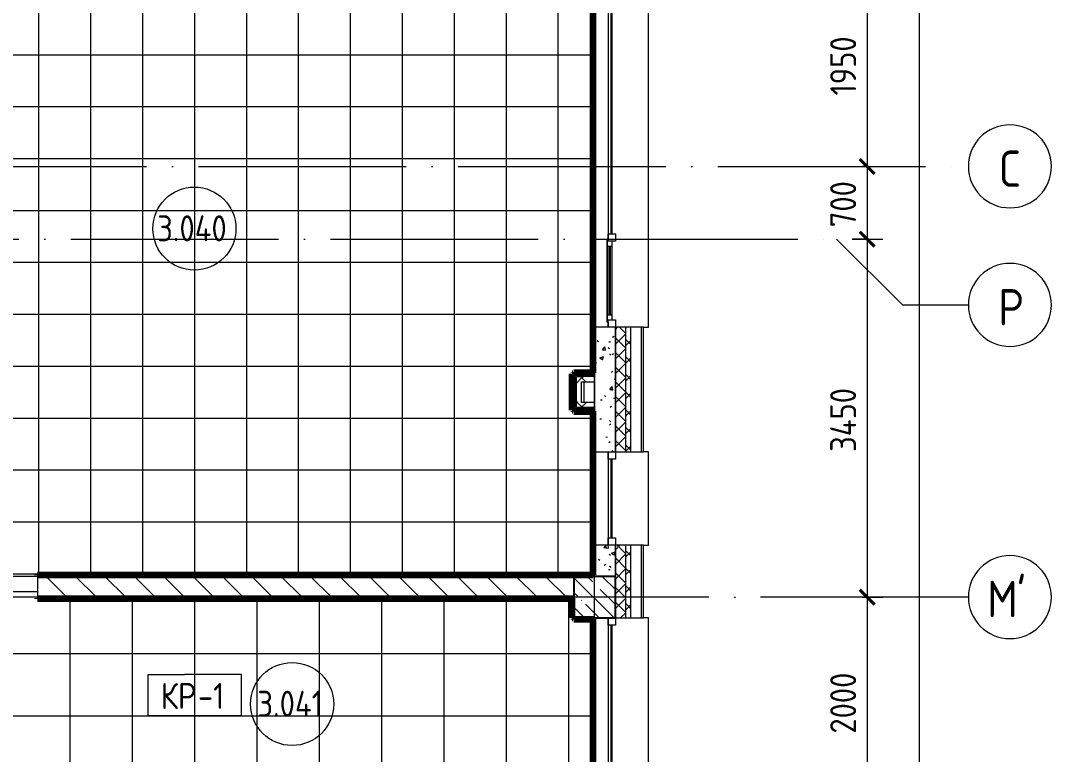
# Model space of a CAD drawing. Header units: millimetres. Extents: x 97 to 215964, y -4577 to 60645.
# Drawn here: x 206022 to 215964, y 46010 to 53079 of the extents above; entities that cross this region are included whole.
import ezdxf

# ---------------------------------------------------------------- set-up
doc = ezdxf.new("R2010")
doc.units = ezdxf.units.MM
doc.linetypes.add('ADSK_Линия сетки', pattern=[2500, 2000, -250, 0, -250])
for name, color, linetype, lineweight in [('A-____-____-DIMS', 211, 'Continuous', 9), ('A-____-____-DIMS-100', 211, 'Continuous', 9), ('A-AREA-____-IDEN', 2, 'Continuous', 20), ('A-FLOR-____-IDEN', 11, 'Continuous', 20), ('A-FLOR-____-OTLN', 192, 'Continuous', 9), ('A-FLOR-____-PATT', 8, 'Continuous', 9), ('A-GLAZ-____-MCUT', 151, 'Continuous', 9), ('A-GLAZ-____-OTLN', 151, 'Continuous', 9), ('A-WALL-____-MCUT', 113, 'Continuous', 9), ('A-WALL-____-PATT', 111, 'Continuous', 9), ('A-WALL-FNSH-MCUT', 113, 'Continuous', 9), ('I-WALL-____-OTLN', 2, 'Continuous', 9), ('S-COLS-____-MCUT', 52, 'Continuous', 9), ('S-COLS-____-OTLN', 52, 'Continuous', 9), ('S-GRID-____-IDEN', 1, 'Continuous', 20), ('S-GRID-____-OTLN', 1, 'Continuous', 9)]:
    doc.layers.add(name, color=color, linetype=linetype, lineweight=lineweight)
doc.styles.add('GOST Common', font='GOST_Common.ttf', dxfattribs={"width": 0.9, "height": 250})
doc.styles.add('GOST Common_2', font='GOST_Common.ttf', dxfattribs={"width": 0.9, "height": 350})
doc.dimstyles.new('ADSK_Основной_2_5_мм_Округление_до_10_мм', dxfattribs={"dimscale": 304.8, "dimtxt": 0.824897, "dimasz": 0.463911, "dimexe": 0.492126, "dimexo": 0.001615, "dimgap": 0.098425, "dimtad": 1, "dimdec": 0, "dimlfac": 304.8, "dimrnd": 10, "dimdsep": 46, "dimtxsty": 'GOST Common', "dimblk1": 'OBLIQUE', "dimblk2": 'OBLIQUE', "dimsah": 1, "dimcen": 0.09, "dimdle": 0.492126, "dimazin": 2, "dimtfac": 1, "dimtdec": 4, "dimtix": 1, "dimtmove": 0, "dimatfit": 3, "dimfxl": 1, "dimtvp": 1, "dimtolj": 1, "dimtzin": 0, "dimlwd": 20, "dimlwe": 20, "dimarcsym": 2})
pattern_1 = [(45, (0, 0), (-141.42136, 141.42136), []), (135, (0, 0), (-141.42136, -141.42136), [])]

# ---------------------------------------------------------------- blocks, each defined once
blk = doc.blocks.new('Окно_СКБ_1Ст1 - 120_Окно_СКБ_1Ст_1700_ОК19Л-29018914-О_АИ_ПП_8_400_Целиком')
at = {"layer": 'A-GLAZ-____-MCUT', "color": 90}
for p, q in [((-850, -195), (-850, -125)), ((-850, -125), (-780, -125)), ((-780, -195), (-850, -195)), ((-780, -125), (-780, -195)), ((780, -195), (780, -125)), ((780, -125), (850, -125)), ((850, -195), (780, -195)), ((850, -125), (850, -195))]:
    blk.add_line(p, q, dxfattribs=at)
at = {"layer": 'A-GLAZ-____-MCUT', "color": 10, "lineweight": 5}
for p, q in [((780, -155), (-780, -155)), ((780, -165), (-780, -165))]:
    blk.add_line(p, q, dxfattribs=at)
at = {"layer": 'A-GLAZ-____-OTLN', "color": 10, "lineweight": 5}
blk.add_line((-850, -195), (850, -195), dxfattribs=at)
blk = doc.blocks.new('Окно_СКБ_1Ст1 - 120_Окно_СКБ_1Ст_900_ОК4_EI30-35456439-О_АИ_ПП_8_400_Целиком')
at = {"layer": 'A-GLAZ-____-MCUT', "color": 90}
for p, q in [((-450, -195), (-450, -125)), ((-450, -125), (-380, -125)), ((-380, -195), (-450, -195)), ((-380, -125), (-380, -195)), ((380, -195), (380, -125)), ((380, -125), (450, -125)), ((450, -195), (380, -195)), ((450, -125), (450, -195))]:
    blk.add_line(p, q, dxfattribs=at)
at = {"layer": 'A-GLAZ-____-MCUT', "color": 10, "lineweight": 5}
for p, q in [((380, -155), (-380, -155)), ((380, -165), (-380, -165))]:
    blk.add_line(p, q, dxfattribs=at)
at = {"layer": 'A-GLAZ-____-OTLN', "color": 10, "lineweight": 5}
blk.add_line((-450, -195), (450, -195), dxfattribs=at)
blk = doc.blocks.new('Окно_СКБ_2Ст1 - Окно_СКБ_2Ст 3300_ОК2-29018964-О_АИ_ПП_8_400_Целиком')
at = {"layer": 'A-GLAZ-____-MCUT', "color": 90}
for p, q in [((-1650, -195), (-1650, -125)), ((-1650, -125), (-1580, -125)), ((-1580, -195), (-1650, -195)), ((-1580, -125), (-1580, -195)), ((750, -195), (750, -125)), ((750, -125), (820, -125)), ((820, -195), (750, -195)), ((820, -195), (800, -195)), ((800, -195), (800, -205)), ((820, -125), (820, -195)), ((1580, -155), (820, -155)), ((820, -155), (820, -195)), ((870, -205), (870, -155)), ((1530, -205), (1530, -155)), ((1580, -195), (1580, -125)), ((1580, -125), (1650, -125)), ((1580, -195), (1580, -155)), ((1650, -195), (1580, -195)), ((1600, -195), (1580, -195)), ((1600, -205), (1600, -195)), ((1650, -125), (1650, -195)), ((800, -205), (1600, -205)), ((1600, -205), (800, -205))]:
    blk.add_line(p, q, dxfattribs=at)
at = {"layer": 'A-GLAZ-____-MCUT', "color": 10, "lineweight": 5}
for p, q in [((750, -155), (-1580, -155)), ((750, -165), (-1580, -165)), ((870, -175), (1530, -175)), ((1530, -185), (870, -185))]:
    blk.add_line(p, q, dxfattribs=at)
at = {"layer": 'A-GLAZ-____-OTLN', "color": 10, "lineweight": 5}
for p, q in [((-1650, -195), (800, -195)), ((1600, -195), (1650, -195))]:
    blk.add_line(p, q, dxfattribs=at)
blk = doc.blocks.new('WNW_Отлив1 - Отлив_металлический 2-28595994-О_АИ_ПП_8_400_Целиком')
at = {"layer": 'A-GLAZ-____-OTLN', "color": 10, "lineweight": 5}
for p, q in [((850, 320), (-850, 320)), ((-850, 320), (-850, 270)), ((850, 270), (850, 320))]:
    blk.add_line(p, q, dxfattribs=at)
blk = doc.blocks.new('WNW_Отлив1 - Отлив_металлический 2-28598290-О_АИ_ПП_8_400_Целиком')
at = {"layer": 'A-GLAZ-____-OTLN', "color": 10, "lineweight": 5}
for p, q in [((1650, 320), (-1650, 320)), ((-1650, 320), (-1650, 270)), ((1650, 270), (1650, 320))]:
    blk.add_line(p, q, dxfattribs=at)
blk = doc.blocks.new('WNW_Отлив1 - Отлив_металлический 2-28596055-О_АИ_ПП_8_400_Целиком')
at = {"layer": 'A-GLAZ-____-OTLN', "color": 10, "lineweight": 5}
for p, q in [((450, 320), (-450, 320)), ((-450, 320), (-450, 270)), ((450, 270), (450, 320))]:
    blk.add_line(p, q, dxfattribs=at)
blk = doc.blocks.new('BSC_Колонна _Прямоугольная - 400x400-V83-О_АИ_ПП_8_400_Целиком')
at = {"layer": 'S-COLS-____-OTLN', "lineweight": 5}
h = blk.add_hatch(dxfattribs=at)
h.set_pattern_fill('FP_93', color=256, style=0, pattern_type=2)
h.set_pattern_definition([(135, (-152749.98, -47525), (-142.56192, -142.56192), []), (135, (-152607.42, -47525), (-142.56192, -142.56192), [252.016, -50.403, 3.353, -47.05])])
h.paths.add_polyline_path([(-200, -200), (200, -200), (200, 200), (-200, 200), (-200, -14.1)])
at = {"layer": 'S-COLS-____-MCUT', "color": 130, "lineweight": 25}
for p, q in [((200, 200), (-200, 200)), ((-200, 200), (-200, -200)), ((200, -200), (200, 200)), ((-200, -200), (200, -200))]:
    blk.add_line(p, q, dxfattribs=at)
blk = doc.blocks.new('0083_СОШ675_АР_R22_rvt-1-О_АИ_ПП_8_400_Целиком')
at = {"layer": 'A-WALL-____-PATT', "lineweight": 5}
h = blk.add_hatch(dxfattribs=at)
h.set_pattern_fill('FP_9', color=10, style=0, pattern_type=2)
h.set_pattern_definition([(135, (0, 0), (-84.85281, -84.85281), []), (225, (0, 0), (84.85281, -84.85281), [])])
h.paths.add_polyline_path([(153050, -275), (153100, -275), (153100, 625), (153050, 625), (153050, -175)])
h.paths.add_polyline_path([(153100, 2325), (153100, 3025), (153050, 3025), (153050, 2325)])
h.paths.add_polyline_path([(153100, 3925), (153100, 5125), (153050, 5125), (153050, 3925)])
h.paths.add_polyline_path([(153050, 8425), (153100, 8425), (153100, 9625), (153050, 9625)])
h.paths.add_polyline_path([(153100, 11325), (153100, 12025), (153050, 12025), (153050, 11325)])
h.paths.add_polyline_path([(153050, 12925), (153100, 12925), (153100, 14125), (153050, 14125), (153050, 13803.3)])
h.paths.add_polyline_path([(153050, 15025), (153100, 15025), (153100, 15725), (153050, 15725)])
h.paths.add_polyline_path([(153050, 17425), (153100, 17425), (153100, 18625), (153050, 18625), (153050, 17711.4)])
h.paths.add_polyline_path([(153050, 21925), (153100, 21925), (153100, 23125), (153050, 23125)])
h.paths.add_polyline_path([(153050, 26425), (153100, 26425), (153100, 27625), (153050, 27625)])
h.paths.add_polyline_path([(153050, 29325), (153100, 29325), (153100, 30025), (153050, 30025), (153050, 29435.8)])
h.paths.add_polyline_path([(153100, 30925), (153100, 32125), (153050, 32125), (153050, 30925)])
h.paths.add_polyline_path([(153100, 35425), (153100, 36625), (153050, 36625), (153050, 35425)])
h.paths.add_polyline_path([(153050, 39925), (153100, 39925), (153100, 41125), (153050, 41125)])
h.paths.add_polyline_path([(153100, 42025), (153100, 42725), (153050, 42725), (153050, 42025)])
h.paths.add_polyline_path([(153050, 44425), (153100, 44425), (153100, 45625), (153050, 45625), (153050, 45068.3)])
h.paths.add_polyline_path([(153100, 47325), (153100, 48025), (153050, 48025), (153050, 47325)])
h.paths.add_polyline_path([(153050, 48925), (153100, 48925), (153100, 50125), (153050, 50125), (153050, 48976.4)])
h.paths.add_polyline_path([(153100, 53425), (153100, 54625), (153050, 54625), (153050, 53425)])
h.paths.add_polyline_path([(153100, 57925), (153100, 59075), (153050, 59075), (153050, 57925)])
h = blk.add_hatch(dxfattribs=at)
h.set_pattern_fill('FP_16', color=10, style=0, pattern_type=2)
h.set_pattern_definition([(45, (0, 0), (-70.71068, 70.71068), []), (135, (0, 0), (-70.71068, -70.71068), [])])
h.paths.add_polyline_path([(153050, -175), (153050, 625), (152950, 625), (152950, -175)])
h.paths.add_polyline_path([(153050, 2325), (153050, 3025), (152950, 3025), (152950, 2325)])
h.paths.add_polyline_path([(153050, 3925), (153050, 5125), (152950, 5125), (152950, 3925)])
h.paths.add_polyline_path([(152950, 8425), (153050, 8425), (153050, 9625), (152950, 9625), (152950, 8825)])
h.paths.add_polyline_path([(152950, 11325), (153050, 11325), (153050, 12025), (152950, 12025)])
h.paths.add_polyline_path([(152950, 12925), (153050, 12925), (153050, 14125), (152950, 14125), (152950, 13325)])
h.paths.add_polyline_path([(153050, 15025), (153050, 15725), (152950, 15725), (152950, 15025)])
h.paths.add_polyline_path([(152950, 17425), (153050, 17425), (153050, 18625), (152950, 18625), (152950, 17711.4)])
h.paths.add_polyline_path([(152950, 21925), (153050, 21925), (153050, 23125), (152950, 23125), (152950, 22325)])
h.paths.add_polyline_path([(152950, 26425), (153050, 26425), (153050, 27625), (152950, 27625), (152950, 26825)])
h.paths.add_polyline_path([(152950, 29325), (153050, 29325), (153050, 30025), (152950, 30025), (152950, 29435.8)])
h.paths.add_polyline_path([(153050, 30925), (153050, 32125), (152950, 32125), (152950, 30925)])
h.paths.add_polyline_path([(153050, 35425), (153050, 36625), (152950, 36625), (152950, 35425)])
h.paths.add_polyline_path([(152950, 39925), (153050, 39925), (153050, 41125), (152950, 41125), (152950, 40725)])
h.paths.add_polyline_path([(152950, 42025), (153050, 42025), (153050, 42725), (152950, 42725)])
h.paths.add_polyline_path([(152950, 44425), (153050, 44425), (153050, 45625), (152950, 45625), (152950, 45068.3)])
h.paths.add_polyline_path([(153050, 47325), (153050, 48025), (152950, 48025), (152950, 47325)])
h.paths.add_polyline_path([(152950, 48925), (153050, 48925), (153050, 50125), (152950, 50125), (152950, 48976.4)])
h.paths.add_polyline_path([(153050, 53425), (153050, 54625), (152950, 54625), (152950, 53425)])
h.paths.add_polyline_path([(152950, 57925), (153050, 57925), (153050, 58975), (152950, 58975), (152950, 58575)])
h = blk.add_hatch(dxfattribs=at)
h.set_pattern_fill('FP_69', color=10, style=0, pattern_type=2)
h.set_pattern_definition([(50, (0, 0), (364.36793, -31.8783), [38.1, -419.1]), (355, (0, 0), (-70.48585, 382.1133), [30.48, -335.28]), (100.451, (30.36, -2.66), (293.885, 350.2334), [32.38, -356.18]), (46.184, (0, 101.6), (542.1585, -84.0858), [57.15, -628.65]), (96.636, (45.2, 94.6), (474.8049, 494.8554), [48.57, -534.27]), (351.184, (0, 101.6), (474.8102, 494.85), [45.72, -502.92]), (21, (50.8, 76.2), (303.22847, -204.53046), [38.1, -419.1]), (326, (50.8, 76.2), (123.6039, 368.37604), [30.48, -335.28]), (71.451, (76.07, 59.16), (426.8341, 163.8427), [32.38, -356.18]), (37.5, (0, 0), (6.17665, 169.11015), [16.764, -314.452, 16.764, -323.596, -336.55]), (37.5, (0, 0), (6.17665, 169.11015), [-671.576, 16.764, -319.786]), (7.5, (0, 0), (133.63888, 200.3615), [16.764, -177.292, 16.764, -306.832, -128.27]), (7.5, (0, 0), (133.63888, 200.3615), [-517.652, 16.764, -111.506]), (327.5, (-113.28, 0), (271.18182, -11.45836), [16.764, -110.236, 16.764, -379.476, -525.78]), (327.5, (-113.28, 0), (271.18182, -11.45836), [-523.24, 16.764, -509.016]), (317.5, (-164.08, 0), (296.2585, 50.85285), [16.764, -148.336, 16.764, -246.38, -373.38]), (317.5, (-164.08, 0), (296.2585, 50.85285), [-428.244, 16.764, -356.616])])
h.paths.add_polyline_path([(152950, 47725), (152950, 47725), (152950, 48025), (152750, 48025), (152750, 47725), (152924.5, 47725)])
h.paths.add_polyline_path([(152750, 48925), (152950, 48925), (152950, 50125), (152750, 50125), (152750, 48976.4)])
h = blk.add_hatch(dxfattribs=at)
h.set_pattern_fill('FP_17', color=252, style=0, pattern_type=2)
h.set_pattern_definition(pattern_1)
h.paths.add_polyline_path([(152575, 49400.3), (152625, 49400.3), (152625, 49650.3), (152575, 49650.3), (152575, 49464.9)])
h = blk.add_hatch(dxfattribs=at)
h.set_pattern_fill('FP_17', color=252, style=0, pattern_type=2)
h.set_pattern_definition(pattern_1)
h.paths.add_polyline_path([(152625, 49600.3), (152750, 49600.3), (152750, 49650.3), (152625, 49650.3)])
h = blk.add_hatch(dxfattribs=at)
h.set_pattern_fill('FP_17', color=252, style=0, pattern_type=2)
h.set_pattern_definition(pattern_1)
h.paths.add_polyline_path([(152575, 49350.3), (152750, 49350.3), (152750, 49400.3), (152575, 49400.3)])
h = blk.add_hatch(dxfattribs=at)
h.set_pattern_fill('FP_10', color=10, style=0, pattern_type=2)
h.set_pattern_definition([(135, (0, 0), (-141.42136, -141.42136), [])])
h.paths.add_polyline_path([(152550, 47525), (152550, 47725), (147384.9, 47725), (147384.9, 47525), (152295.6, 47525)])
h.paths.add_polyline_path([(145550, 47525), (146134.9, 47525), (146134.9, 47725), (145450, 47725), (145450, 47525)])
at = {"layer": 'A-FLOR-____-OTLN', "color": 90}
for p, q in [((152650, 49400.3), (152650, 49600)), ((152650, 49600), (152750, 49600))]:
    blk.add_line(p, q, dxfattribs=at)
at = {"layer": 'A-WALL-____-MCUT', "color": 50, "lineweight": 13}
for p, q in [((152750, 50125), (152750, 48925)), ((152950, 50125), (152750, 50125)), ((152950, 50125), (152950, 48925)), ((152950, 48925), (152950, 50125)), ((153100, 50125), (153050, 50125)), ((153050, 48925), (153050, 50125)), ((153100, 48925), (153100, 50125)), ((152575, 49400.3), (152575, 49650.3)), ((152575, 49650.3), (152625, 49650.3)), ((152750, 49650.3), (152625, 49650.3)), ((152750, 49600.3), (152750, 49650.3)), ((152625, 49400.3), (152625, 49600.3)), ((152625, 49600.3), (152750, 49600.3)), ((152575, 49350.3), (152575, 49400.3)), ((152750, 49350.3), (152575, 49350.3)), ((152750, 49400.3), (152625, 49400.3)), ((152750, 49350.3), (152750, 49400.3)), ((152750, 48925), (152950, 48925)), ((153050, 48925), (153100, 48925)), ((152750, 48025), (152750, 47725)), ((152950, 48025), (152750, 48025)), ((152950, 48025), (152950, 47725)), ((152950, 47725), (152950, 48025)), ((153100, 48025), (153050, 48025)), ((153050, 47325), (153050, 48025)), ((153100, 47325), (153100, 48025)), ((152550, 47725), (147384.9, 47725)), ((147384.9, 47725), (147384.9, 47525)), ((147384.9, 47525), (152550, 47525)), ((153050, 47325), (153100, 47325))]:
    blk.add_line(p, q, dxfattribs=at)
at = {"layer": 'A-WALL-____-MCUT', "color": 90}
for p, q in [((153050, 50125), (152950, 50125)), ((153200, 50125), (153100, 50125)), ((152950, 48925), (153050, 48925)), ((153100, 48925), (153200, 48925)), ((153050, 48025), (152950, 48025)), ((153200, 48025), (153100, 48025)), ((152950, 47325), (153050, 47325)), ((153100, 47325), (153200, 47325))]:
    blk.add_line(p, q, dxfattribs=at)
at = {"layer": 'A-WALL-____-MCUT', "color": 10, "lineweight": 5}
for p, q in [((153200, 48925), (153200, 50125)), ((152562.5, 49400.3), (152562.5, 49662.8)), ((152562.5, 49662.8), (152575, 49662.8)), ((152575, 49662.8), (152625, 49662.8)), ((152750, 49662.8), (152625, 49662.8)), ((152562.5, 49350.3), (152562.5, 49400.3)), ((152562.5, 49337.8), (152562.5, 49350.3)), ((152750, 49337.8), (152562.5, 49337.8)), ((153200, 47325), (153200, 48025))]:
    blk.add_line(p, q, dxfattribs=at)
at = {"layer": 'A-WALL-FNSH-MCUT', "color": 90}
for p, q in [((153220, 50125), (153200, 50125)), ((153220, 48925), (153220, 50125)), ((152550, 49675.3), (152550, 49400.3)), ((152562.5, 49675.3), (152550, 49675.3)), ((152575, 49675.3), (152562.5, 49675.3)), ((152625, 49675.3), (152575, 49675.3)), ((152750, 49675.3), (152625, 49675.3)), ((152750, 49662.8), (152750, 49675.3)), ((152750, 49650.3), (152750, 49662.8)), ((152550, 49400.3), (152550, 49350.3)), ((152550, 49350.3), (152550, 49337.8)), ((152550, 49337.8), (152550, 49325.3)), ((152550, 49325.3), (152750, 49325.3)), ((152750, 49337.8), (152750, 49350.3)), ((152750, 49325.3), (152750, 49337.8)), ((153200, 48925), (153220, 48925)), ((153220, 48025), (153200, 48025)), ((153220, 47325), (153220, 48025)), ((153200, 47325), (153220, 47325))]:
    blk.add_line(p, q, dxfattribs=at)
at = {"layer": 'I-WALL-____-OTLN', "color": 90}
for p, q in [((152750, 50125), (152750, 53425)), ((152750, 48025), (152750, 48925)), ((152750, 45625), (152750, 47325))]:
    blk.add_line(p, q, dxfattribs=at)
at = {"layer": 'A-GLAZ-____-OTLN', "color": 90, "lineweight": 9, "rotation": 269.9999999999999}
for name, p in [('Окно_СКБ_2Ст1 - Окно_СКБ_2Ст 3300_ОК2-29018964-О_АИ_ПП_8_400_Целиком', (153075, 51775)), ('WNW_Отлив1 - Отлив_металлический 2-28598290-О_АИ_ПП_8_400_Целиком', (152950, 51775)), ('Окно_СКБ_1Ст1 - 120_Окно_СКБ_1Ст_900_ОК4_EI30-35456439-О_АИ_ПП_8_400_Целиком', (153075, 48475)), ('WNW_Отлив1 - Отлив_металлический 2-28596055-О_АИ_ПП_8_400_Целиком', (152950, 48475)), ('Окно_СКБ_1Ст1 - 120_Окно_СКБ_1Ст_1700_ОК19Л-29018914-О_АИ_ПП_8_400_Целиком', (153075, 46475)), ('WNW_Отлив1 - Отлив_металлический 2-28595994-О_АИ_ПП_8_400_Целиком', (152950, 46475))]:
    blk.add_blockref(name, p, dxfattribs=at)
at = {"layer": 'S-COLS-____-OTLN', "color": 90, "lineweight": 9}
blk.add_blockref('BSC_Колонна _Прямоугольная - 400x400-V83-О_АИ_ПП_8_400_Целиком', (152750, 47525), dxfattribs=at)
blk = doc.blocks.new('Ось сетки - Круг_Ø8 мм-8258-О_АИ_ПП_8_400_Целиком')
at = {"layer": 'S-GRID-____-IDEN'}
for start, end in [(360, 180), (180, 360)]:
    blk.add_arc((0, 0), 4, start, end, dxfattribs=at)
blk = doc.blocks.new('DIMBLOCK10-О_АИ_ПП_8_400_Целиком')
at = {"layer": 'A-____-____-DIMS-100', "lineweight": 40}
for p, q in [((214172.5, 53625.1), (214101.8, 53695.8)), ((214172.5, 53625.1), (214243.2, 53554.4)), ((214172.5, 51675), (214101.8, 51745.7)), ((214172.5, 51675), (214243.2, 51604.3))]:
    blk.add_line(p, q, dxfattribs=at)
at = {"layer": 'A-____-____-DIMS-100', "lineweight": 20}
for p, q in [((214122.5, 53625.1), (214322.5, 53625.1)), ((214172.5, 53625.1), (214122.5, 53625.1)), ((214172.5, 53625.1), (214172.5, 51675)), ((214122.5, 51675), (214322.5, 51675)), ((214172.5, 51675), (214122.5, 51675))]:
    blk.add_line(p, q, dxfattribs=at)
at = {"layer": 'A-____-____-DIMS-100', "color": 0, "lineweight": 20, "insert": (213815.8, 52358.1), "char_height": 250, "width": 700.591, "attachment_point": 1, "rotation": 90, "line_spacing_factor": 1.022761, "style": 'GOST Common'}
blk.add_mtext('1950', dxfattribs=at)
blk = doc.blocks.new('_Oblique')
at = {"color": 0, "linetype": 'ByBlock', "lineweight": -2}
blk.add_line((-0.5, -0.5), (0.5, 0.5), dxfattribs=at)
blk = doc.blocks.new('DIMBLOCK11-О_АИ_ПП_8_400_Целиком')
at = {"layer": 'A-____-____-DIMS-100', "lineweight": 40}
for p, q in [((214172.5, 51675), (214101.8, 51745.7)), ((214172.5, 51675), (214243.2, 51604.3)), ((214172.5, 50975), (214101.8, 51045.7)), ((214172.5, 50975), (214243.2, 50904.3))]:
    blk.add_line(p, q, dxfattribs=at)
at = {"layer": 'A-____-____-DIMS-100', "lineweight": 20}
for p, q in [((214122.5, 51675), (214322.5, 51675)), ((214172.5, 51675), (214122.5, 51675)), ((214172.5, 51675), (214172.5, 50975)), ((214026.4, 50975), (214322.5, 50975)), ((214172.5, 50975), (214026.4, 50975))]:
    blk.add_line(p, q, dxfattribs=at)
at = {"layer": 'A-____-____-DIMS-100', "color": 0, "lineweight": 20, "insert": (213815.8, 51088.5), "char_height": 250, "width": 567.632, "attachment_point": 1, "rotation": 90, "line_spacing_factor": 1.022761, "style": 'GOST Common'}
blk.add_mtext('700', dxfattribs=at)
blk = doc.blocks.new('DIMBLOCK12-О_АИ_ПП_8_400_Целиком')
at = {"layer": 'A-____-____-DIMS-100', "lineweight": 40}
for p, q in [((214172.5, 50975), (214101.8, 51045.7)), ((214172.5, 50975), (214243.2, 50904.3)), ((214172.5, 47525.1), (214101.8, 47595.8)), ((214172.5, 47525.1), (214243.2, 47454.4))]:
    blk.add_line(p, q, dxfattribs=at)
at = {"layer": 'A-____-____-DIMS-100', "lineweight": 20}
for p, q in [((214026.4, 50975), (214322.5, 50975)), ((214172.5, 50975), (214026.4, 50975)), ((214172.5, 50975), (214172.5, 47525.1)), ((214122.5, 47525.1), (214322.5, 47525.1)), ((214172.5, 47525.1), (214122.5, 47525.1))]:
    blk.add_line(p, q, dxfattribs=at)
at = {"layer": 'A-____-____-DIMS-100', "color": 0, "lineweight": 20, "insert": (213815.8, 48924), "char_height": 250, "width": 782.412, "attachment_point": 1, "rotation": 90, "line_spacing_factor": 1.022761, "style": 'GOST Common'}
blk.add_mtext('3450', dxfattribs=at)
blk = doc.blocks.new('DIMBLOCK13-О_АИ_ПП_8_400_Целиком')
at = {"layer": 'A-____-____-DIMS-100', "lineweight": 40}
for p, q in [((214172.5, 47525.1), (214101.8, 47595.8)), ((214172.5, 47525.1), (214243.2, 47454.4)), ((214172.5, 45525), (214101.8, 45595.7)), ((214172.5, 45525), (214243.2, 45454.3))]:
    blk.add_line(p, q, dxfattribs=at)
at = {"layer": 'A-____-____-DIMS-100', "lineweight": 20}
for p, q in [((214122.5, 47525.1), (214322.5, 47525.1)), ((214172.5, 47525.1), (214122.5, 47525.1)), ((214172.5, 47525.1), (214172.5, 45525)), ((214122.5, 45525), (214322.5, 45525)), ((214172.5, 45525), (214122.5, 45525))]:
    blk.add_line(p, q, dxfattribs=at)
at = {"layer": 'A-____-____-DIMS-100', "color": 0, "lineweight": 20, "insert": (213815.8, 46209.7), "char_height": 250, "width": 756.843, "attachment_point": 1, "rotation": 90, "line_spacing_factor": 1.022761, "style": 'GOST Common'}
blk.add_mtext('2000', dxfattribs=at)
blk = doc.blocks.new('DIMBLOCK34-О_АИ_ПП_8_400_Целиком')
at = {"layer": 'A-____-____-DIMS-100', "lineweight": 20}
for p, q in [((214672.5, 58925), (214672.5, -125)), ((214622.5, 58775), (214822.5, 58775)), ((214672.5, 58775), (214622.5, 58775)), ((214622.5, 25), (214822.5, 25)), ((214672.5, 25), (214622.5, 25))]:
    blk.add_line(p, q, dxfattribs=at)
at = {"layer": 'A-____-____-DIMS-100', "lineweight": 40}
for p, q in [((214672.5, 58775), (214601.8, 58845.7)), ((214672.5, 58775), (214743.2, 58704.3)), ((214672.5, 25), (214601.8, 95.7)), ((214672.5, 25), (214743.2, -45.7))]:
    blk.add_line(p, q, dxfattribs=at)
at = {"layer": 'A-____-____-DIMS-100', "color": 0, "lineweight": 20, "insert": (214315.8, 29005.8), "char_height": 250, "width": 946.054, "attachment_point": 1, "rotation": 90, "line_spacing_factor": 1.022761, "style": 'GOST Common'}
blk.add_mtext('58750', dxfattribs=at)
blk = doc.blocks.new('ADSK_Марка_Перекрытие - Типоразмер_ADSK_Марка-158127-О_АИ_ПП_8_400_Целиком')
at = {"layer": 'A-FLOR-____-IDEN'}
for p, q in [((-4.5, 4), (-1, 4)), ((-4.5, 0), (-4.5, 4)), ((4.5, 4), (-1, 4)), ((4.5, 0), (4.5, 4)), ((4.5, 0), (-4.5, 0)), ((-4.5, 0), (4, 0))]:
    blk.add_line(p, q, dxfattribs=at)
blk = doc.blocks.new('ADSK_Марка_Помещение_ОдноЗначение - Номер-159740-О_АИ_ПП_8_400_Целиком')
at = {"layer": 'A-AREA-____-IDEN'}
blk.add_circle((0, 0), 4, dxfattribs=at)

msp = doc.modelspace()

# ---------------------------------------------------------------- hatches: boundary and pattern name
at = {"layer": 'A-FLOR-____-PATT'}
h = msp.add_hatch(dxfattribs=at)
h.set_pattern_fill('FP_195', color=256, style=0, pattern_type=2)
h.set_pattern_definition([(0, (207697.96, 53250), (0, 500), []), (90, (207697.96, 53250), (-500, 3e-14), [])])
h.paths.add_polyline_path([(204932.807536, 47725), (206182.785269, 47725), (206182.785269, 47740.000586), (211532.887824, 47740.000586), (211532.887824, 49310.316132), (211347.865903, 49310.316132), (211347.844118, 49315.316132), (211337.865903, 49315.316132), (211337.865903, 49325.316132), (211332.865903, 49325.316132), (211332.865903, 49675.316132), (211337.865903, 49675.656829), (211337.865903, 49685.316132), (211347.865903, 49685.316132), (211347.865903, 49690.316132), (211532.887824, 49690.316132), (211532.887824, 53410.000586), (211340.865903, 53410.000586), (211340.865903, 53415.000586), (211330.865903, 53415.000586), (211330.865903, 53425), (211325.865903, 53425), (211325.865903, 54201.11992), (211330.865903, 54201.11992), (211330.865903, 54211.11992), (211340.865903, 54211.11992), (211340.865903, 54216.11992), (211532.887824, 54216.11992), (211532.887824, 58560.000586), (211347.865903, 58560.000586), (211347.865903, 58565.000586), (211337.865903, 58565.000586), (211337.865903, 58575.000586), (211332.865903, 58575.430415), (211332.865903, 58760.000586), (204402.887824, 58760.000586), (204402.887824, 57520), (204392.865903, 57520), (204392.865903, 56370), (204402.887824, 56370), (204402.887824, 54020), (204392.865903, 54020), (204392.865903, 53825.000586), (204387.865903, 53824.424856), (204387.865903, 53815.000586), (204377.865903, 53815.000586), (204377.865903, 53810.000586), (204262.865903, 53810.000586), (204262.865903, 53425), (204257.865903, 53425), (204257.865903, 53415.000586), (204247.865903, 53415.000586), (204247.865903, 53410.000586), (204062.887824, 53410.000586), (204062.887824, 52425.060253), (203848.053069, 52424.998706), (203848.053069, 49925.060253), (204062.887824, 49924.484907), (204062.887824, 49005), (204067.887824, 49005), (204067.887824, 48899.976956), (204192.887824, 48899.976956), (204250.063539, 48893.967546), (204304.740401, 48876.201957), (204354.528769, 48847.456629), (204397.252651, 48808.987873), (204431.04481, 48762.476956), (204454.428366, 48709.956629), (204466.381345, 48653.722283), (204466.381345, 48596.231629), (204454.428366, 48539.997283), (204429.02124, 48484.691751), (204395.605819, 48439.483225), (204354.528769, 48402.497283), (204304.740401, 48373.751955), (204250.063539, 48355.986366), (204192.887824, 48349.976956), (204067.887824, 48349.976956), (204067.887824, 48340), (204362.887824, 48340), (204362.887824, 47740.000586), (204932.785269, 47740.000586), (204932.785269, 47725.000586)])
h.paths.add_polyline_path([(204239.717951, 48617.905888), (204235.835666, 48616.04353), (204237.887824, 48617.372611)])
h.paths.add_polyline_path([(204227.887824, 48604.976956), (204233.064205, 48605.65844), (204237.887824, 48607.656448), (204242.02996, 48610.83482), (204245.208332, 48614.976956), (204247.206341, 48619.800575), (204247.887824, 48624.976956), (204247.206341, 48630.153337), (204245.208332, 48634.976956), (204242.02996, 48639.119092), (204237.887824, 48642.297464), (204229.969864, 48644.70285), (204227.887824, 48644.976956), (204222.711443, 48644.295473), (204217.887824, 48642.297464), (204213.745689, 48639.119092), (204210.567316, 48634.976956), (204230.835666, 48634.636214), (204236.076606, 48632.854332), (204239.717951, 48632.048024), (204242.226638, 48627.496836), (204242.02996, 48621.918904), (204239.717951, 48617.905888), (204222.711443, 48614.976956), (204211.213569, 48614.134744), (204213.745689, 48610.83482), (204217.887824, 48607.656448), (204222.711443, 48605.65844)])
h.paths.add_polyline_path([(211347.85569, 53425.000586), (211347.865903, 53425.000586), (211347.865903, 53825), (211340.865903, 53825), (211340.865903, 53425.000586)])
h.paths.add_polyline_path([(204377.854842, 53825.000586), (204377.865903, 53825.001183), (204377.843981, 53825.000586)])
h = msp.add_hatch(dxfattribs=at)
h.set_pattern_fill('FP_196', color=256, style=0, pattern_type=2)
h.set_pattern_definition([(90, (207697.96, 46380), (-600, 4e-14), []), (180, (207697.96, 46380), (-7e-14, -600), [])])
h.paths.add_polyline_path([(206092.887824, 45049.999414), (206092.887824, 45454.999414), (206097.887824, 45455), (206097.887824, 45465), (206107.887824, 45465), (206108.430379, 45469.999414), (210672.887824, 45470.474504), (210672.887824, 45050.474504), (211332.865903, 45050.474504), (211332.865903, 45440.999414), (211337.865903, 45441.201312), (211337.865903, 45450.999414), (211347.865903, 45450.999414), (211347.865903, 45455.999414), (211532.887824, 45455.999414), (211532.887824, 47310), (211347.865903, 47310), (211347.843981, 47315), (211337.865903, 47315), (211337.865903, 47325), (211332.865903, 47325.579975), (211332.865903, 47510), (206182.785269, 47510), (206182.763347, 47725), (204932.785269, 47725), (204932.785269, 47520), (204937.785269, 47520), (204937.785269, 47510), (204932.785269, 47510), (204932.785269, 47505), (204367.887824, 47505), (204367.887824, 47399.977542), (204492.887824, 47399.977542), (204550.063539, 47393.968132), (204604.740401, 47376.202543), (204654.528769, 47347.457216), (204697.252651, 47308.988459), (204731.04481, 47262.477542), (204754.428366, 47209.957216), (204766.381345, 47153.72287), (204766.381345, 47096.232215), (204754.428366, 47039.997869), (204729.02124, 46984.692337), (204695.605819, 46939.483811), (204650.163435, 46899.977542), (204604.740401, 46873.752541), (204550.063539, 46855.986952), (204490.235635, 46849.977542), (204367.887824, 46849.977542), (204367.887824, 46790), (204362.887824, 46790), (204362.887824, 46785), (204352.887824, 46785), (204352.887824, 46790), (204347.887824, 46790), (204347.887824, 46785), (204112.887824, 46785), (204112.887824, 46800), (203848.053069, 46800), (203848.053069, 45574.999), (204062.887824, 45574.999), (204062.887824, 45415), (204457.887824, 45415), (204457.887824, 45410), (204467.887824, 45410), (204467.887824, 45400), (204472.865903, 45399.431212), (204472.865903, 45049.999414), (206040.079714, 45049.999414)])
h.paths.add_polyline_path([(204539.717951, 47117.906474), (204535.835666, 47116.044116), (204537.887824, 47117.373197)])
h.paths.add_polyline_path([(204527.887824, 47104.977542), (204533.064205, 47105.659026), (204537.887824, 47107.657034), (204542.02996, 47110.835407), (204545.208332, 47114.977542), (204547.206341, 47119.801161), (204547.887824, 47124.977542), (204547.206341, 47130.153923), (204545.208332, 47134.977542), (204542.02996, 47139.119678), (204537.887824, 47142.29805), (204529.969864, 47144.703436), (204527.887824, 47144.977542), (204522.711443, 47144.296059), (204517.887824, 47142.29805), (204513.745689, 47139.119678), (204510.567316, 47134.977542), (204530.835666, 47134.6368), (204536.076606, 47132.854918), (204539.717951, 47132.04861), (204542.226638, 47127.497422), (204542.02996, 47121.91949), (204539.717951, 47117.906474), (204522.711443, 47114.977542), (204510.567316, 47114.977542), (204513.745689, 47110.835407), (204517.887824, 47107.657034), (204522.711443, 47105.659026)])
at = {"layer": 'A-WALL-____-PATT'}
for points in [[(211547.887824, 49685.316132), (211547.887824, 50124.999414), (211537.887824, 50124.999414), (211537.887824, 49685.316132)], [(211337.865903, 49315.316132), (211347.865903, 49315.316132), (211347.865903, 49685.316132), (211337.865903, 49685.316132), (211337.865903, 49464.941551)], [(211347.865903, 49675.316132), (211547.887824, 49675.316132), (211547.887824, 49685.316132), (211347.865903, 49685.316132)], [(211537.887824, 49315.316132), (211537.887824, 49325.316132), (211347.865903, 49325.316132), (211347.865903, 49315.316132), (211407.92399, 49315.316132)], [(211347.865903, 47315), (211347.865903, 47515), (211337.865903, 47515), (211337.865903, 47315)], [(211537.887824, 47315), (211537.887824, 47325), (211347.865903, 47325), (211347.865903, 47315)]]:
    msp.add_hatch(color=7, dxfattribs=at).paths.add_polyline_path(points)
h = msp.add_hatch(color=7, dxfattribs=at)
h.paths.add_polyline_path([(211537.887824, 47725.000586), (211547.887824, 47725.000586), (211547.887824, 48024.999414), (211537.887824, 48024.999414), (211537.887824, 47735.000586)])
h.paths.add_polyline_path([(211537.887824, 48924.999414), (211547.887824, 48924.999414), (211547.887824, 49325.316132), (211537.887824, 49325.316132), (211537.887824, 48976.426128)])
h = msp.add_hatch(color=7, dxfattribs=at)
h.paths.add_polyline_path([(204932.785269, 47725.000586), (204932.785269, 47735.000586), (204347.887824, 47735.000586), (204347.887824, 47725.000586), (204804.671054, 47725.000586)])
h.paths.add_polyline_path([(206691.319947, 47725.000586), (211537.887824, 47725.000586), (211537.887824, 47735.000586), (206182.785269, 47735.000586), (206182.785269, 47725.000586)])
h = msp.add_hatch(color=7, dxfattribs=at)
h.paths.add_polyline_path([(211337.865903, 47515), (211347.865903, 47515), (211347.865903, 47525), (206182.785269, 47525), (206182.785269, 47515), (211093.488571, 47515)])
h.paths.add_polyline_path([(204367.887824, 47515), (204927.785269, 47515), (204927.785269, 47520), (204932.785269, 47520), (204932.785269, 47525), (204347.887824, 47525), (204347.887824, 47515), (204357.887824, 47515)])

# ---------------------------------------------------------------- linework, layer by layer
at = {"layer": 'A-FLOR-____-OTLN'}
msp.add_line((206182.785269, 47725), (204932.785269, 47725), dxfattribs=at)
at = {"layer": 'A-WALL-____-MCUT', "color": 7}
for p, q in [((211537.887824, 50124.999414), (211537.887824, 49685.316132)), ((211547.887824, 50124.999414), (211537.887824, 50124.999414)), ((211547.887824, 49675.316132), (211547.887824, 50124.999414)), ((211337.865903, 49685.316132), (211337.865903, 49315.316132)), ((211537.887824, 49685.316132), (211337.865903, 49685.316132)), ((211347.865903, 49325.316132), (211347.865903, 49675.316132)), ((211347.865903, 49675.316132), (211547.887824, 49675.316132)), ((211337.865903, 49315.316132), (211537.887824, 49315.316132)), ((211547.887824, 49325.316132), (211347.865903, 49325.316132)), ((211537.887824, 49315.316132), (211537.887824, 48924.999414)), ((211547.887824, 48924.999414), (211547.887824, 49325.316132)), ((211537.887824, 48924.999414), (211547.887824, 48924.999414)), ((211547.887824, 48024.999414), (211537.887824, 48024.999414)), ((211537.887824, 48024.999414), (211537.887824, 47735.000586)), ((211547.887824, 47725.000586), (211547.887824, 48024.999414)), ((211537.887824, 47735.000586), (206182.785269, 47735.000586)), ((206182.785269, 47735.000586), (206182.785269, 47725.000586)), ((206182.785269, 47725.000586), (211347.865903, 47725.000586)), ((211347.865903, 47525), (206182.785269, 47525)), ((206182.785269, 47525), (206182.785269, 47515)), ((206182.785269, 47515), (211337.865903, 47515)), ((211337.865903, 47515), (211337.865903, 47315)), ((211337.865903, 47315), (211537.887824, 47315)), ((211537.887824, 47315), (211537.887824, 47325))]:
    msp.add_line(p, q, dxfattribs=at)
at = {"layer": 'I-WALL-____-OTLN', "color": 5, "lineweight": 90}
for p, q in [((211532.887824, 49685.316132), (211532.887824, 53415.000586)), ((211332.865903, 49325.316132), (211332.865903, 49675.316132)), ((211337.865903, 49675.316132), (211332.865903, 49675.316132)), ((211347.865903, 49690.316132), (211537.887824, 49690.316132)), ((211347.865903, 49690.316132), (211347.865903, 49685.316132)), ((211332.865903, 49325.316132), (211337.865903, 49325.316132)), ((211347.865903, 49315.316132), (211347.865903, 49310.316132)), ((211532.887824, 47740.000586), (211532.887824, 49315.316132)), ((211538.015925, 49310.316132), (211347.865903, 49310.316132)), ((206182.785269, 47740.000586), (211532.887824, 47740.000586)), ((206182.785269, 47740.000586), (206182.785269, 47735.000586))]:
    msp.add_line(p, q, dxfattribs=at)
at = {"layer": 'I-WALL-____-OTLN'}
for p, q in [((211537.887824, 50124.999414), (211537.887824, 53415.000586)), ((211547.887824, 53425), (211547.887824, 50124.999414)), ((211537.887824, 48024.999414), (211537.887824, 48924.999414)), ((211547.887824, 48924.999414), (211547.887824, 48024.999414)), ((211537.887824, 45625), (211537.887824, 47315)), ((211547.887824, 47325), (211547.887824, 45625))]:
    msp.add_line(p, q, dxfattribs=at)
at = {"layer": 'I-WALL-____-OTLN', "color": 20, "lineweight": 90}
for p, q in [((206182.785269, 47515), (206182.785269, 47510)), ((211337.865903, 47510), (206182.785269, 47510)), ((211332.865903, 47325), (211332.865903, 47515.009699)), ((211332.865903, 47325), (211337.865903, 47325)), ((211347.865903, 47315), (211347.865903, 47310)), ((211537.887824, 47310), (211347.865903, 47310)), ((211532.887824, 45450.999414), (211532.887824, 47315))]:
    msp.add_line(p, q, dxfattribs=at)
at = {"layer": 'S-GRID-____-OTLN', "linetype": 'ADSK_Линия сетки'}
for p, q in [((211547.888824, -3572.657751), (211547.888824, 60644.999414)), ((55228.336609, 51675.000586), (215146.441901, 51675.000586)), ((56498.336609, 50975.000586), (213876.441901, 50975.000586)), ((215146.441901, 47525.060253), (158117.887824, 47525.060253))]:
    msp.add_line(p, q, dxfattribs=at)
at = {"layer": 'S-GRID-____-OTLN'}
for p, q in [((213876.441901, 50975.000586), (214511.441901, 50340.000586)), ((214511.441901, 50340.000586), (215146.441901, 50340.000586))]:
    msp.add_line(p, q, dxfattribs=at)

# ---------------------------------------------------------------- block references
at = {"color": 250, "lineweight": 5}
msp.add_blockref('0083_СОШ675_АР_R22_rvt-1-О_АИ_ПП_8_400_Целиком', (58797.887824, 0), dxfattribs=at)
at = {"layer": 'A-AREA-____-IDEN', "xscale": 99.99999999999993, "yscale": 99.99999999999993, "zscale": 99.99999999999993}
for p in [(207694.67646, 51075.065478), (208635.503465, 46495.129914)]:
    msp.add_blockref('ADSK_Марка_Помещение_ОдноЗначение - Номер-159740-О_АИ_ПП_8_400_Целиком', p, dxfattribs=at)
at = {"layer": 'A-FLOR-____-IDEN', "xscale": 99.99999999999993, "yscale": 99.99999999999993, "zscale": 99.99999999999993}
msp.add_blockref('ADSK_Марка_Перекрытие - Типоразмер_ADSK_Марка-158127-О_АИ_ПП_8_400_Целиком', (207697.959486, 46379.999707), dxfattribs=at)
at = {"layer": 'S-GRID-____-IDEN', "xscale": 99.99999999999993, "yscale": 99.99999999999993, "zscale": 99.99999999999993}
for p, rotation in [((215546.441901, 51675.000586), 269.9999999999994), ((215546.441901, 50340.000586), 269.9999999999994), ((215546.441901, 47525.060253), 89.99999999999982)]:
    msp.add_blockref('Ось сетки - Круг_Ø8 мм-8258-О_АИ_ПП_8_400_Целиком', p, dxfattribs=dict(at, rotation=rotation))

# ---------------------------------------------------------------- texts
at = {"layer": 'A-AREA-____-IDEN', "lineweight": 9, "char_height": 250, "attachment_point": 1, "style": 'GOST Common'}
for s, insert, width in [('3.040', (207336.469203, 51202.79055), 880.252875), ('3.041', (208301.146208, 46622.854986), 822.531375)]:
    msp.add_mtext(s, dxfattribs=dict(at, insert=insert, width=width))
at = {"layer": 'A-FLOR-____-IDEN', "lineweight": 9, "char_height": 250, "attachment_point": 1, "style": 'GOST Common'}
for s, insert, width in [('КР', (207371.87864, 46697.837281), 432.91125), ('-1', (207729.06614, 46697.837281), 331.898625)]:
    msp.add_mtext(s, dxfattribs=dict(at, insert=insert, width=width))
at = {"layer": 'S-GRID-____-IDEN', "lineweight": 9, "char_height": 350, "attachment_point": 1, "style": 'GOST Common_2'}
for s, insert, width in [('\\fGOST Common|b0|i0|c204|p34|;\\W.9;С', (215447.969008, 51827.587499), 274.177125), ('\\fGOST Common|b0|i0|c204|p34|;\\W.9;Р', (215433.119008, 50492.587499), 310.2530625), ("\\fGOST Common|b0|i0|c204|p34|;\\W.9;'", (215612.064794, 47682.28584), 137.0885625), ('\\fGOST Common|b0|i0|c204|p34|;\\W.9;М', (215326.314794, 47682.28584), 346.329)]:
    msp.add_mtext(s, dxfattribs=dict(at, insert=insert, width=width))

# ---------------------------------------------------------------- dimensions: what is measured, and where the dimension line sits
at = {"layer": 'A-____-____-DIMS', "lineweight": 20}
for base, p1, p2, override, picture, middle in [((214672.527138, 25.000586), (214772.512037, 58775.000586), (214772.512037, 25.000586), {"dimpost": '<>', "dimfxl": 58750}, 'DIMBLOCK34-О_АИ_ПП_8_400_Целиком', (214517.527138, 29400.000586)), ((214172.527138, 51675.000586), (214272.512037, 53625.11992), (214272.512037, 51675.000586), {"dimpost": '<>', "dimfxl": 1950.119334}, 'DIMBLOCK10-О_АИ_ПП_8_400_Целиком', (214017.527138, 52650.060253)), ((214172.527138, 50975.000586), (214272.512037, 51675.000586), (213876.441901, 50975.000586), {"dimpost": '<>', "dimfxl": 804.283254}, 'DIMBLOCK11-О_АИ_ПП_8_400_Целиком', (214017.527138, 51325.000586)), ((214172.527138, 47525.060253), (213876.441901, 50975.000586), (214272.512037, 47525.060253), {"dimpost": '<>', "dimfxl": 3472.60131}, 'DIMBLOCK12-О_АИ_ПП_8_400_Целиком', (214017.527138, 49250.030419)), ((214172.527138, 45525.000586), (214272.512037, 47525.060253), (214272.512037, 45525.000586), {"dimpost": '<>', "dimfxl": 2000.059667}, 'DIMBLOCK13-О_АИ_ПП_8_400_Целиком', (214017.527138, 46525.030419))]:
    dim = msp.add_linear_dim(base=base, p1=p1, p2=p2, angle=90, dimstyle='ADSK_Основной_2_5_мм_Округление_до_10_мм', override=override, dxfattribs=at)
    dim.commit()
    dim.dimension.update_dxf_attribs({"geometry": picture, "text_midpoint": middle})

doc.saveas('drawing.dxf')
